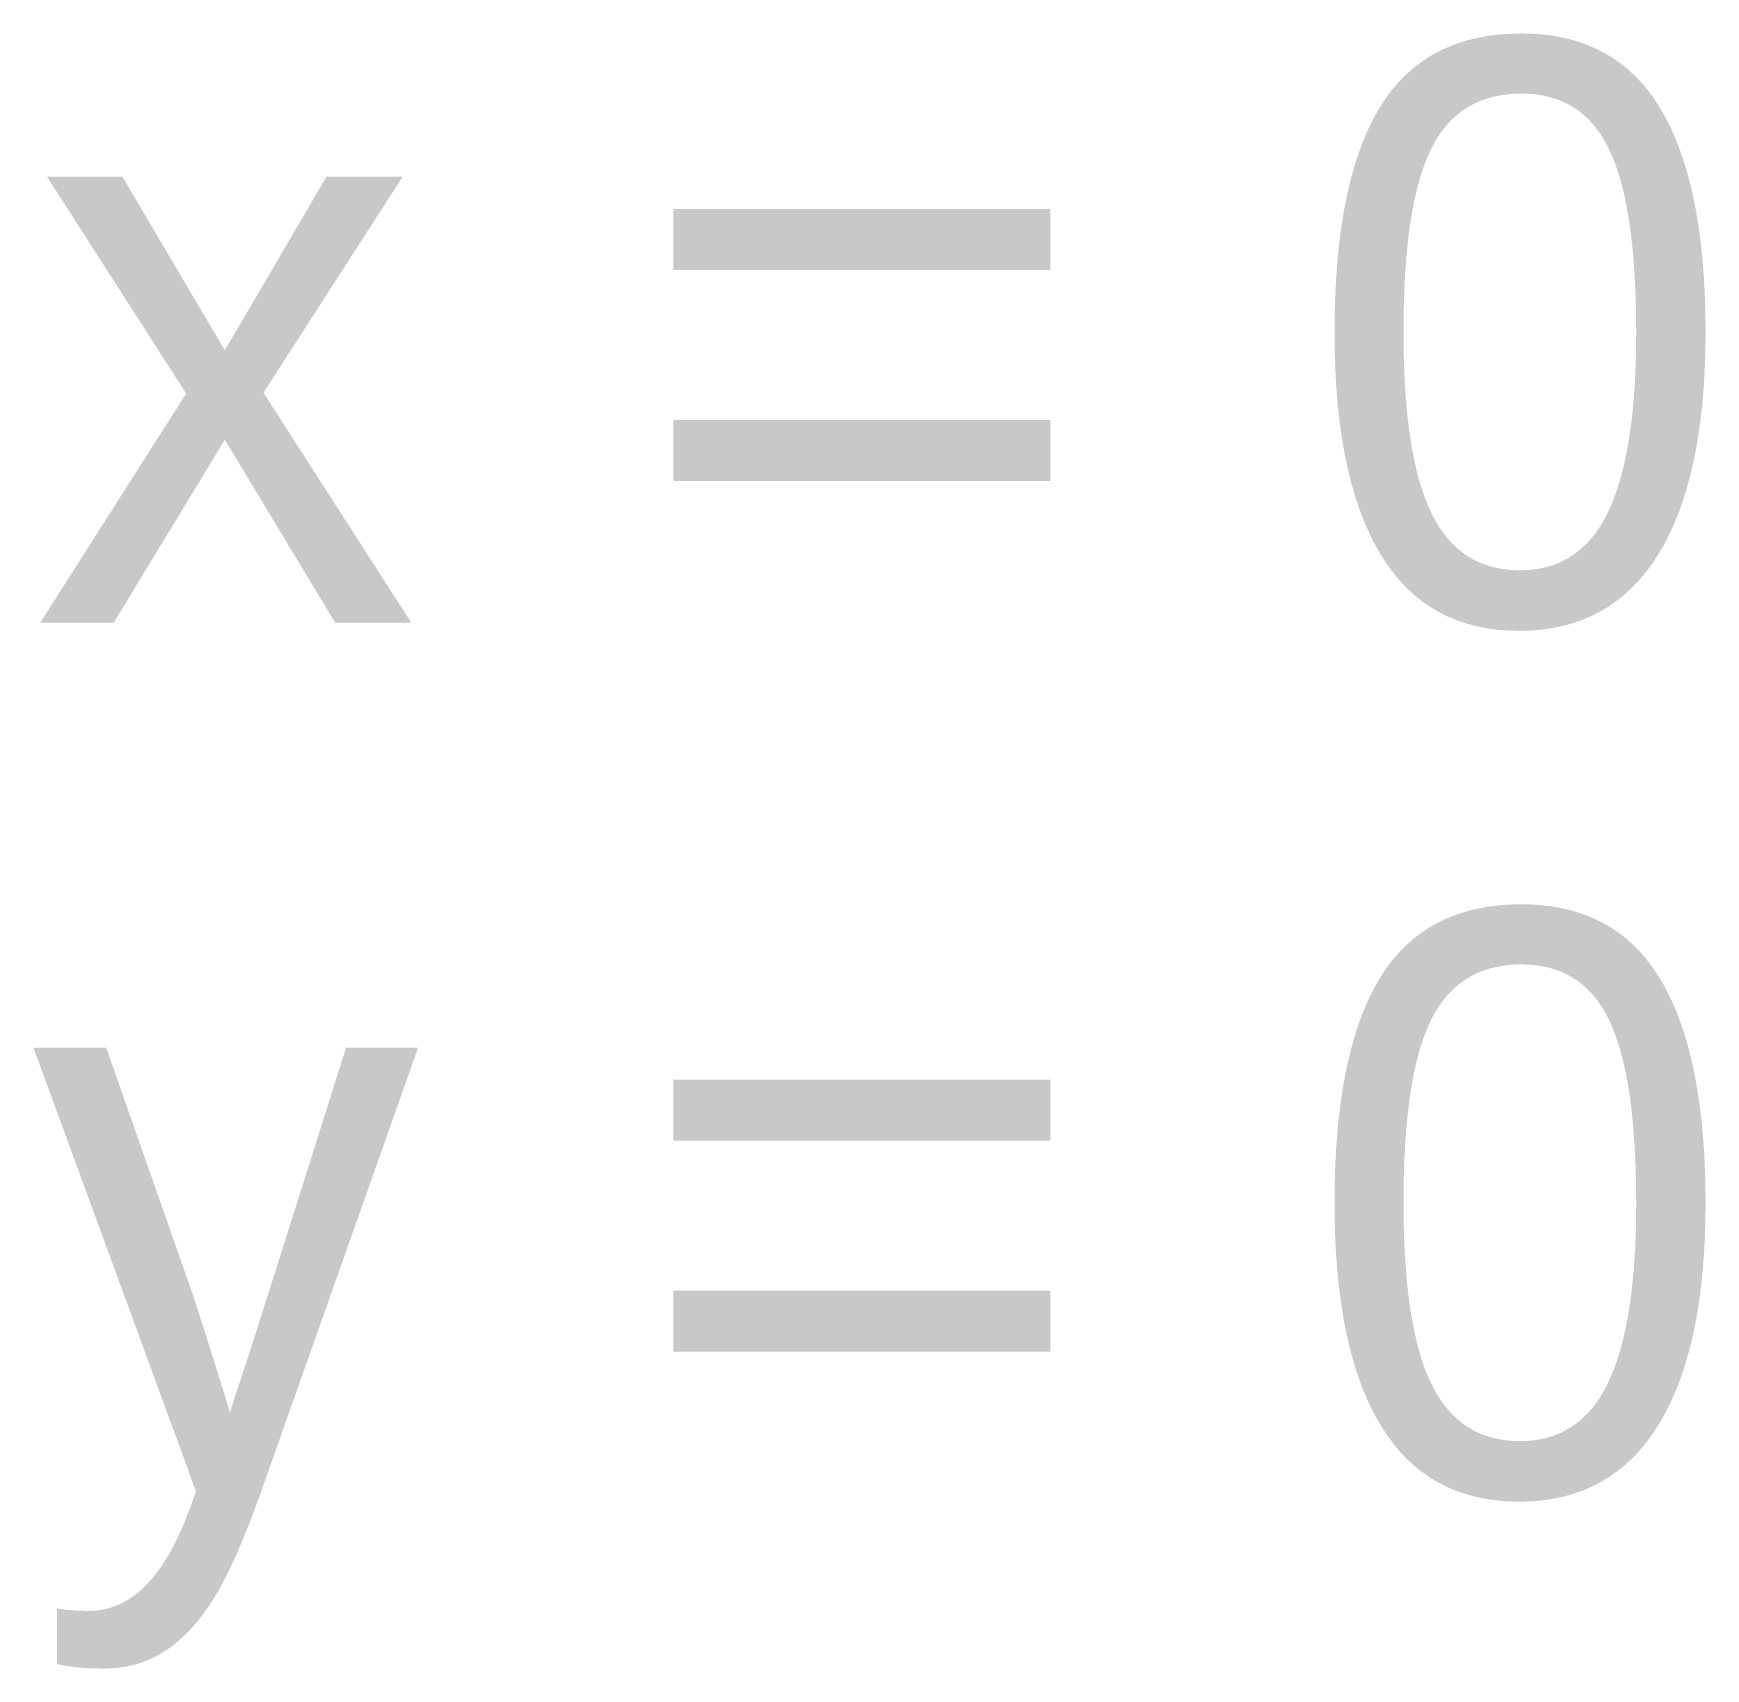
# Model space of a CAD drawing. Header units: metres. Extents: x 0.5 to 29.3, y -28 to 0.1.
import ezdxf

# ---------------------------------------------------------------- set-up
doc = ezdxf.new("R2010")
doc.units = ezdxf.units.M

# ---------------------------------------------------------------- blocks, each defined once
blk = doc.blocks.new('MARKER')
at = {"color": 10}
for tag, p in [('XPOS', (0.5, -10)), ('YPOS', (0.5, -25))]:
    blk.add_attdef(tag, p, '', height=10, dxfattribs=at)
blk = doc.blocks.new('*U1')
blk.add_blockref('MARKER', (0, 0)).add_auto_attribs({'XPOS': 'x = 0', 'YPOS': 'y = 0'})

msp = doc.modelspace()

# ---------------------------------------------------------------- block references
msp.add_blockref('*U1', (0, 0))

doc.saveas('drawing.dxf')
